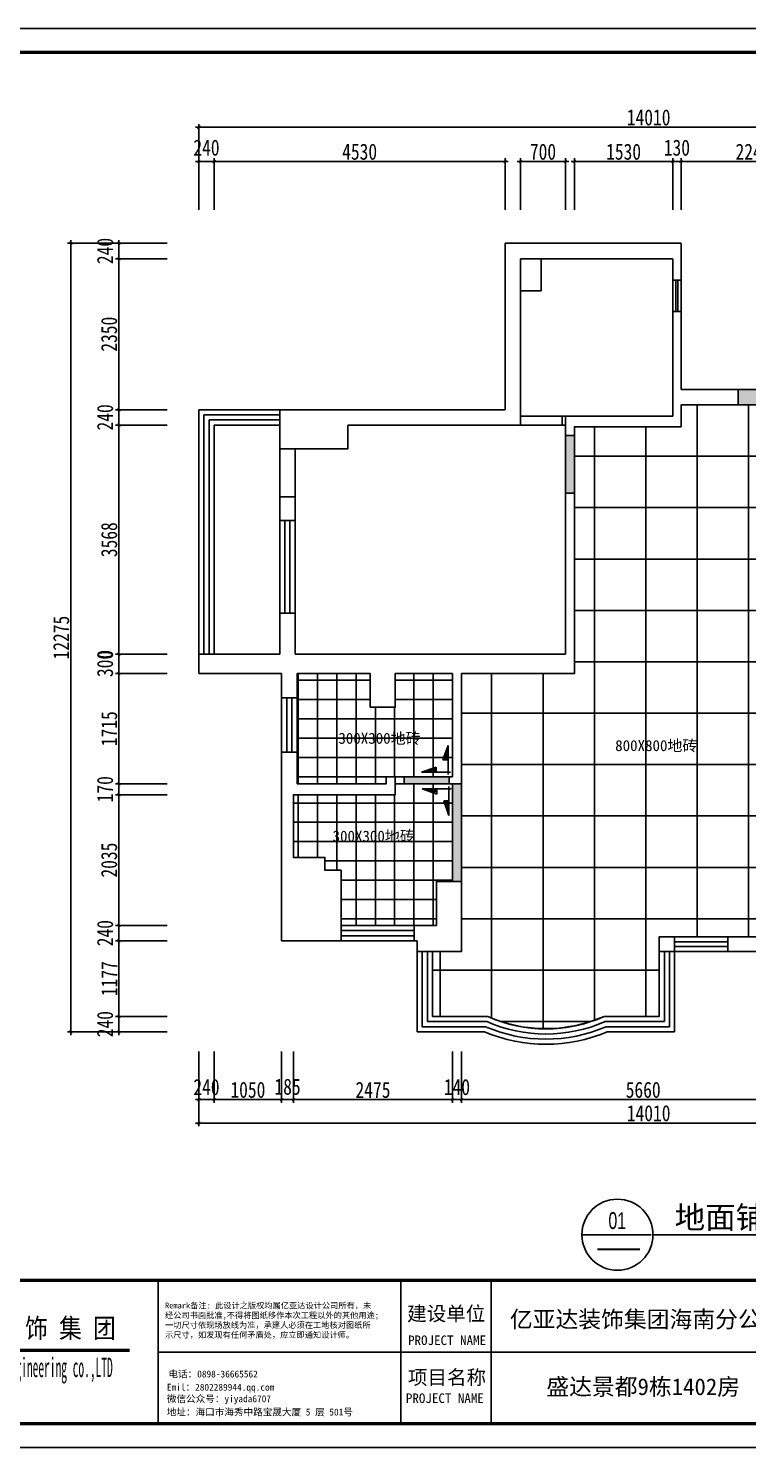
# Model space of a CAD drawing. Header units: millimetres. Extents: x 195858 to 476087, y -765534 to -702383.
# Drawn here: x 319018 to 330217, y -724474 to -702383 of the extents above; entities that cross this region are included whole.
import ezdxf
from ezdxf.enums import TextEntityAlignment as Align

# ---------------------------------------------------------------- set-up
doc = ezdxf.new("R2010")
doc.units = ezdxf.units.MM
doc.header["$PDMODE"] = 3
for name, color, linetype in [('0-01图框模板说明', 2, 'Continuous'), ('0-02图框细线', 136, 'Continuous'), ('250', 250, 'Continuous'), ('TK', 7, 'Continuous'), ('家具1', 2, 'Continuous')]:
    doc.layers.add(name, color=color, linetype=linetype)
doc.styles.add('ar', font='arial.ttf')
doc.styles.add('DIM', font='simhei.ttf', dxfattribs={"width": 0.8})
doc.styles.add('H1', font='')
doc.styles.add('HT', font='simhei.ttf')
doc.styles.get("Standard").update_dxf_attribs({"font": 'simhei.ttf'})
doc.styles.add('黑体', font='simhei.ttf')
doc.styles.get('H1').set_extended_font_data('SimSun')
doc.dimstyles.new('1-50', dxfattribs={"dimscale": 50, "dimtxt": 5, "dimasz": 1, "dimexe": 1, "dimexo": 0.1, "dimgap": 0.5, "dimtad": 1, "dimdec": 0, "dimdsep": 46, "dimtxsty": 'DIM', "dimblk": 'ARCHTICK', "dimcen": 4, "dimdle": 1, "dimclrd": 3, "dimclre": 3, "dimclrt": 7, "dimadec": 0, "dimazin": 0, "dimtfac": 1, "dimtdec": 0, "dimtmove": 2, "dimatfit": 3, "dimldrblk": 'DOT', "dimfxl": 15, "dimfxlon": 1, "dimarcsym": 0})

# ---------------------------------------------------------------- blocks, each defined once
blk = doc.blocks.new('_ArchTick')
at = {"color": 0, "linetype": 'ByBlock', "const_width": 0.15}
blk.add_lwpolyline([(-0.5, -0.5), (0.5, 0.5)], dxfattribs=at)
blk = doc.blocks.new('*D236')
at = {"layer": '250', "color": 3, "lineweight": -2}
for p, q in [((321621, -704455), (321961, -704455)), ((321671, -705205), (321671, -704405)), ((321911, -705205), (321911, -704405))]:
    blk.add_line(p, q, dxfattribs=at)
at = {"layer": 'Defpoints', "color": 0}
for p in [(321911, -704455), (321671, -708715), (321911, -708955)]:
    blk.add_point(p, dxfattribs=at)
at = {"layer": '250', "color": 3, "lineweight": -2, "xscale": 50, "yscale": 50, "zscale": 50, "rotation": 180}
blk.add_blockref('_ArchTick', (321671, -704455), dxfattribs=at)
at = {"layer": '250', "color": 3, "lineweight": -2, "xscale": 50, "yscale": 50, "zscale": 50}
blk.add_blockref('_ArchTick', (321911, -704455), dxfattribs=at)
at = {"layer": '250', "color": 7, "insert": (321791, -704241), "char_height": 250, "attachment_point": 5, "style": 'DIM'}
blk.add_mtext('240', dxfattribs=at)
blk = doc.blocks.new('_Dot')
at = {"color": 0, "linetype": 'ByBlock', "lineweight": -2}
blk.add_line((-0.5, 0), (-1, 0), dxfattribs=at)
at = {"color": 0, "linetype": 'ByBlock', "const_width": 0.5}
blk.add_lwpolyline([(-0.25, 0, 1), (0.25, 0, 1)], format="xyb", close=True, dxfattribs=at)
blk = doc.blocks.new('*D237')
at = {"layer": '250', "color": 3, "lineweight": -2}
for p, q in [((321861, -704455), (326491, -704455)), ((321911, -705205), (321911, -704405)), ((326441, -705205), (326441, -704405))]:
    blk.add_line(p, q, dxfattribs=at)
at = {"layer": 'Defpoints', "color": 0}
for p in [(326441, -704455), (326441, -706125), (321911, -708955)]:
    blk.add_point(p, dxfattribs=at)
at = {"layer": '250', "color": 3, "lineweight": -2, "xscale": 50, "yscale": 50, "zscale": 50, "rotation": 180}
blk.add_blockref('_ArchTick', (321911, -704455), dxfattribs=at)
at = {"layer": '250', "color": 3, "lineweight": -2, "xscale": 50, "yscale": 50, "zscale": 50}
blk.add_blockref('_ArchTick', (326441, -704455), dxfattribs=at)
at = {"layer": '250', "color": 7, "insert": (324176, -704304), "char_height": 250, "attachment_point": 5, "style": 'DIM'}
blk.add_mtext('4530', dxfattribs=at)
blk = doc.blocks.new('*D238')
at = {"layer": '250', "color": 3, "lineweight": -2}
for p, q in [((326631, -704455), (327431, -704455)), ((326681, -705205), (326681, -704405)), ((327381, -705205), (327381, -704405))]:
    blk.add_line(p, q, dxfattribs=at)
at = {"layer": 'Defpoints', "color": 0}
for p in [(327381, -704455), (326681, -706365), (327381, -709993)]:
    blk.add_point(p, dxfattribs=at)
at = {"layer": '250', "color": 3, "lineweight": -2, "xscale": 50, "yscale": 50, "zscale": 50, "rotation": 180}
blk.add_blockref('_ArchTick', (326681, -704455), dxfattribs=at)
at = {"layer": '250', "color": 3, "lineweight": -2, "xscale": 50, "yscale": 50, "zscale": 50}
blk.add_blockref('_ArchTick', (327381, -704455), dxfattribs=at)
at = {"layer": '250', "color": 7, "insert": (327031, -704304), "char_height": 250, "attachment_point": 5, "style": 'DIM'}
blk.add_mtext('700', dxfattribs=at)
blk = doc.blocks.new('*D239')
at = {"layer": '250', "color": 3, "lineweight": -2}
for p, q in [((327471, -704455), (329101, -704455)), ((327521, -705205), (327521, -704405)), ((329051, -705205), (329051, -704405))]:
    blk.add_line(p, q, dxfattribs=at)
at = {"layer": 'Defpoints', "color": 0}
for p in [(329051, -704455), (329051, -707278), (327521, -709993)]:
    blk.add_point(p, dxfattribs=at)
at = {"layer": '250', "color": 3, "lineweight": -2, "xscale": 50, "yscale": 50, "zscale": 50, "rotation": 180}
blk.add_blockref('_ArchTick', (327521, -704455), dxfattribs=at)
at = {"layer": '250', "color": 3, "lineweight": -2, "xscale": 50, "yscale": 50, "zscale": 50}
blk.add_blockref('_ArchTick', (329051, -704455), dxfattribs=at)
at = {"layer": '250', "color": 7, "insert": (328286, -704304), "char_height": 250, "attachment_point": 5, "style": 'DIM'}
blk.add_mtext('1530', dxfattribs=at)
blk = doc.blocks.new('*D240')
at = {"layer": '250', "color": 3, "lineweight": -2}
for p, q in [((329001, -704455), (329231, -704455)), ((329051, -705205), (329051, -704405)), ((329181, -705205), (329181, -704405))]:
    blk.add_line(p, q, dxfattribs=at)
at = {"layer": 'Defpoints', "color": 0}
for p in [(329181, -704455), (329051, -707278), (329181, -707278)]:
    blk.add_point(p, dxfattribs=at)
at = {"layer": '250', "color": 3, "lineweight": -2, "xscale": 50, "yscale": 50, "zscale": 50, "rotation": 180}
blk.add_blockref('_ArchTick', (329051, -704455), dxfattribs=at)
at = {"layer": '250', "color": 3, "lineweight": -2, "xscale": 50, "yscale": 50, "zscale": 50}
blk.add_blockref('_ArchTick', (329181, -704455), dxfattribs=at)
at = {"layer": '250', "color": 7, "insert": (329116, -704241), "char_height": 250, "attachment_point": 5, "style": 'DIM'}
blk.add_mtext('130', dxfattribs=at)
blk = doc.blocks.new('*D241')
at = {"layer": '250', "color": 3, "lineweight": -2}
for p, q in [((329131, -704455), (331471, -704455)), ((329181, -705205), (329181, -704405)), ((331421, -705205), (331421, -704405))]:
    blk.add_line(p, q, dxfattribs=at)
at = {"layer": 'Defpoints', "color": 0}
for p in [(331421, -704455), (329181, -707278), (331421, -710580)]:
    blk.add_point(p, dxfattribs=at)
at = {"layer": '250', "color": 3, "lineweight": -2, "xscale": 50, "yscale": 50, "zscale": 50, "rotation": 180}
blk.add_blockref('_ArchTick', (329181, -704455), dxfattribs=at)
at = {"layer": '250', "color": 3, "lineweight": -2, "xscale": 50, "yscale": 50, "zscale": 50}
blk.add_blockref('_ArchTick', (331421, -704455), dxfattribs=at)
at = {"layer": '250', "color": 7, "insert": (330301, -704304), "char_height": 250, "attachment_point": 5, "style": 'DIM'}
blk.add_mtext('2240', dxfattribs=at)
blk = doc.blocks.new('*D245')
at = {"layer": '250', "color": 3, "lineweight": -2}
for p, q in [((321621, -703922), (335731, -703922)), ((321671, -704672), (321671, -703872)), ((335681, -704672), (335681, -703872))]:
    blk.add_line(p, q, dxfattribs=at)
at = {"layer": 'Defpoints', "color": 0}
for p in [(335681, -703922), (321671, -705205), (335681, -705205)]:
    blk.add_point(p, dxfattribs=at)
at = {"layer": '250', "color": 3, "lineweight": -2, "xscale": 50, "yscale": 50, "zscale": 50, "rotation": 180}
blk.add_blockref('_ArchTick', (321671, -703922), dxfattribs=at)
at = {"layer": '250', "color": 3, "lineweight": -2, "xscale": 50, "yscale": 50, "zscale": 50}
blk.add_blockref('_ArchTick', (335681, -703922), dxfattribs=at)
at = {"layer": '250', "color": 7, "insert": (328676, -703770), "char_height": 250, "attachment_point": 5, "style": 'DIM'}
blk.add_mtext('14010', dxfattribs=at)
blk = doc.blocks.new('*D253')
at = {"layer": '250', "color": 3, "lineweight": -2}
for p, q in [((336862, -705937), (337662, -705937)), ((337612, -708022), (337612, -705887)), ((336862, -707972), (337662, -707972))]:
    blk.add_line(p, q, dxfattribs=at)
at = {"layer": 'Defpoints', "color": 0}
for p in [(326413, -705937), (337612, -705937), (335413, -707972)]:
    blk.add_point(p, dxfattribs=at)
at = {"layer": '250', "color": 3, "lineweight": -2, "xscale": 50, "yscale": 50, "zscale": 50}
for p, rotation in [((337612, -705937), 90), ((337612, -707972), 270)]:
    blk.add_blockref('_ArchTick', p, dxfattribs=dict(at, rotation=rotation))
at = {"layer": '250', "color": 7, "insert": (337461, -706955), "char_height": 250, "attachment_point": 5, "rotation": 90, "style": 'DIM'}
blk.add_mtext('2035', dxfattribs=at)
blk = doc.blocks.new('*D254')
at = {"layer": '250', "color": 3, "lineweight": -2}
for p, q in [((336862, -705697), (337662, -705697)), ((337612, -705987), (337612, -705647)), ((336862, -705937), (337662, -705937))]:
    blk.add_line(p, q, dxfattribs=at)
at = {"layer": 'Defpoints', "color": 0}
for p in [(326173, -705697), (337612, -705697), (328783, -705937)]:
    blk.add_point(p, dxfattribs=at)
at = {"layer": '250', "color": 3, "lineweight": -2, "xscale": 50, "yscale": 50, "zscale": 50}
for p, rotation in [((337612, -705697), 90), ((337612, -705937), 270)]:
    blk.add_blockref('_ArchTick', p, dxfattribs=dict(at, rotation=rotation))
at = {"layer": '250', "color": 7, "insert": (337465, -705817), "char_height": 250, "attachment_point": 5, "rotation": 90, "style": 'DIM'}
blk.add_mtext('240', dxfattribs=at)
blk = doc.blocks.new('*D256')
at = {"layer": '250', "color": 3, "lineweight": -2}
for p, q in [((321671, -718307), (321671, -719107)), ((321911, -718307), (321911, -719107)), ((321621, -719057), (321961, -719057))]:
    blk.add_line(p, q, dxfattribs=at)
at = {"layer": 'Defpoints', "color": 0}
for p in [(321911, -711409), (321671, -711709), (321911, -719057)]:
    blk.add_point(p, dxfattribs=at)
at = {"layer": '250', "color": 3, "lineweight": -2, "xscale": 50, "yscale": 50, "zscale": 50, "rotation": 180}
blk.add_blockref('_ArchTick', (321671, -719057), dxfattribs=at)
at = {"layer": '250', "color": 3, "lineweight": -2, "xscale": 50, "yscale": 50, "zscale": 50}
blk.add_blockref('_ArchTick', (321911, -719057), dxfattribs=at)
at = {"layer": '250', "color": 7, "insert": (321791, -718863), "char_height": 250, "attachment_point": 5, "style": 'DIM'}
blk.add_mtext('240', dxfattribs=at)
blk = doc.blocks.new('*D257')
at = {"layer": '250', "color": 3, "lineweight": -2}
for p, q in [((321911, -718307), (321911, -719107)), ((322961, -718307), (322961, -719107)), ((321861, -719057), (323011, -719057))]:
    blk.add_line(p, q, dxfattribs=at)
at = {"layer": 'Defpoints', "color": 0}
for p in [(321911, -711409), (322961, -715869), (322961, -719057)]:
    blk.add_point(p, dxfattribs=at)
at = {"layer": '250', "color": 3, "lineweight": -2, "xscale": 50, "yscale": 50, "zscale": 50, "rotation": 180}
blk.add_blockref('_ArchTick', (321911, -719057), dxfattribs=at)
at = {"layer": '250', "color": 3, "lineweight": -2, "xscale": 50, "yscale": 50, "zscale": 50}
blk.add_blockref('_ArchTick', (322961, -719057), dxfattribs=at)
at = {"layer": '250', "color": 7, "insert": (322436, -718906), "char_height": 250, "attachment_point": 5, "style": 'DIM'}
blk.add_mtext('1050', dxfattribs=at)
blk = doc.blocks.new('*D258')
at = {"layer": '250', "color": 3, "lineweight": -2}
for p, q in [((322961, -718307), (322961, -719107)), ((323146, -718307), (323146, -719107)), ((322911, -719057), (323196, -719057))]:
    blk.add_line(p, q, dxfattribs=at)
at = {"layer": 'Defpoints', "color": 0}
for p in [(323146, -714569), (322961, -715869), (323146, -719057)]:
    blk.add_point(p, dxfattribs=at)
at = {"layer": '250', "color": 3, "lineweight": -2, "xscale": 50, "yscale": 50, "zscale": 50, "rotation": 180}
blk.add_blockref('_ArchTick', (322961, -719057), dxfattribs=at)
at = {"layer": '250', "color": 3, "lineweight": -2, "xscale": 50, "yscale": 50, "zscale": 50}
blk.add_blockref('_ArchTick', (323146, -719057), dxfattribs=at)
at = {"layer": '250', "color": 7, "insert": (323054, -718858), "char_height": 250, "attachment_point": 5, "style": 'DIM'}
blk.add_mtext('185', dxfattribs=at)
blk = doc.blocks.new('*D259')
at = {"layer": '250', "color": 3, "lineweight": -2}
for p, q in [((323146, -718307), (323146, -719107)), ((325621, -718307), (325621, -719107)), ((323096, -719057), (325671, -719057))]:
    blk.add_line(p, q, dxfattribs=at)
at = {"layer": 'Defpoints', "color": 0}
for p in [(323146, -714569), (325621, -714944), (325621, -719057)]:
    blk.add_point(p, dxfattribs=at)
at = {"layer": '250', "color": 3, "lineweight": -2, "xscale": 50, "yscale": 50, "zscale": 50, "rotation": 180}
blk.add_blockref('_ArchTick', (323146, -719057), dxfattribs=at)
at = {"layer": '250', "color": 3, "lineweight": -2, "xscale": 50, "yscale": 50, "zscale": 50}
blk.add_blockref('_ArchTick', (325621, -719057), dxfattribs=at)
at = {"layer": '250', "color": 7, "insert": (324384, -718907), "char_height": 250, "attachment_point": 5, "style": 'DIM'}
blk.add_mtext('2475', dxfattribs=at)
blk = doc.blocks.new('*D260')
at = {"layer": '250', "color": 3, "lineweight": -2}
for p, q in [((325621, -718307), (325621, -719107)), ((325761, -718307), (325761, -719107)), ((325571, -719057), (325811, -719057))]:
    blk.add_line(p, q, dxfattribs=at)
at = {"layer": 'Defpoints', "color": 0}
for p in [(325621, -714944), (325761, -715806), (325761, -719057)]:
    blk.add_point(p, dxfattribs=at)
at = {"layer": '250', "color": 3, "lineweight": -2, "xscale": 50, "yscale": 50, "zscale": 50, "rotation": 180}
blk.add_blockref('_ArchTick', (325621, -719057), dxfattribs=at)
at = {"layer": '250', "color": 3, "lineweight": -2, "xscale": 50, "yscale": 50, "zscale": 50}
blk.add_blockref('_ArchTick', (325761, -719057), dxfattribs=at)
at = {"layer": '250', "color": 7, "insert": (325691, -718863), "char_height": 250, "attachment_point": 5, "style": 'DIM'}
blk.add_mtext('140', dxfattribs=at)
blk = doc.blocks.new('*D261')
at = {"layer": '250', "color": 3, "lineweight": -2}
for p, q in [((325761, -718307), (325761, -719107)), ((331421, -718307), (331421, -719107)), ((325711, -719057), (331471, -719057))]:
    blk.add_line(p, q, dxfattribs=at)
at = {"layer": 'Defpoints', "color": 0}
for p in [(331421, -714876), (325761, -715806), (331421, -719057)]:
    blk.add_point(p, dxfattribs=at)
at = {"layer": '250', "color": 3, "lineweight": -2, "xscale": 50, "yscale": 50, "zscale": 50, "rotation": 180}
blk.add_blockref('_ArchTick', (325761, -719057), dxfattribs=at)
at = {"layer": '250', "color": 3, "lineweight": -2, "xscale": 50, "yscale": 50, "zscale": 50}
blk.add_blockref('_ArchTick', (331421, -719057), dxfattribs=at)
at = {"layer": '250', "color": 7, "insert": (328591, -718906), "char_height": 250, "attachment_point": 5, "style": 'DIM'}
blk.add_mtext('5660', dxfattribs=at)
blk = doc.blocks.new('*D265')
at = {"layer": '250', "color": 3, "lineweight": -2}
for p, q in [((321671, -718672), (321671, -719472)), ((335681, -718672), (335681, -719472)), ((321621, -719422), (335731, -719422))]:
    blk.add_line(p, q, dxfattribs=at)
at = {"layer": 'Defpoints', "color": 0}
for p in [(321671, -718307), (335681, -718307), (335681, -719422)]:
    blk.add_point(p, dxfattribs=at)
at = {"layer": '250', "color": 3, "lineweight": -2, "xscale": 50, "yscale": 50, "zscale": 50, "rotation": 180}
blk.add_blockref('_ArchTick', (321671, -719422), dxfattribs=at)
at = {"layer": '250', "color": 3, "lineweight": -2, "xscale": 50, "yscale": 50, "zscale": 50}
blk.add_blockref('_ArchTick', (335681, -719422), dxfattribs=at)
at = {"layer": '250', "color": 7, "insert": (328676, -719270), "char_height": 250, "attachment_point": 5, "style": 'DIM'}
blk.add_mtext('14010', dxfattribs=at)
blk = doc.blocks.new('*D266')
at = {"layer": '250', "color": 3, "lineweight": -2}
for p, q in [((320427, -718053), (320427, -717713)), ((321177, -717763), (320377, -717763)), ((321177, -718003), (320377, -718003))]:
    blk.add_line(p, q, dxfattribs=at)
at = {"layer": 'Defpoints', "color": 0}
for p in [(320427, -717763), (326719, -717763), (327528, -718003)]:
    blk.add_point(p, dxfattribs=at)
at = {"layer": '250', "color": 3, "lineweight": -2, "xscale": 50, "yscale": 50, "zscale": 50}
for p, rotation in [((320427, -717763), 90), ((320427, -718003), 270)]:
    blk.add_blockref('_ArchTick', p, dxfattribs=dict(at, rotation=rotation))
at = {"layer": '250', "color": 7, "insert": (320213, -717883), "char_height": 250, "attachment_point": 5, "rotation": 90, "style": 'DIM'}
blk.add_mtext('240', dxfattribs=at)
blk = doc.blocks.new('*D267')
at = {"layer": '250', "color": 3, "lineweight": -2}
for p, q in [((321177, -716586), (320377, -716586)), ((320427, -717813), (320427, -716536)), ((321177, -717763), (320377, -717763))]:
    blk.add_line(p, q, dxfattribs=at)
at = {"layer": 'Defpoints', "color": 0}
for p in [(320427, -716586), (325294, -716586), (326719, -717763)]:
    blk.add_point(p, dxfattribs=at)
at = {"layer": '250', "color": 3, "lineweight": -2, "xscale": 50, "yscale": 50, "zscale": 50}
for p, rotation in [((320427, -716586), 90), ((320427, -717763), 270)]:
    blk.add_blockref('_ArchTick', p, dxfattribs=dict(at, rotation=rotation))
at = {"layer": '250', "color": 7, "insert": (320277, -717175), "char_height": 250, "attachment_point": 5, "rotation": 90, "style": 'DIM'}
blk.add_mtext('1177', dxfattribs=at)
blk = doc.blocks.new('*D268')
at = {"layer": '250', "color": 3, "lineweight": -2}
for p, q in [((321177, -716346), (320377, -716346)), ((320427, -716636), (320427, -716296)), ((321177, -716586), (320377, -716586))]:
    blk.add_line(p, q, dxfattribs=at)
at = {"layer": 'Defpoints', "color": 0}
for p in [(320427, -716346), (325294, -716346), (325294, -716586)]:
    blk.add_point(p, dxfattribs=at)
at = {"layer": '250', "color": 3, "lineweight": -2, "xscale": 50, "yscale": 50, "zscale": 50}
for p, rotation in [((320427, -716346), 90), ((320427, -716586), 270)]:
    blk.add_blockref('_ArchTick', p, dxfattribs=dict(at, rotation=rotation))
at = {"layer": '250', "color": 7, "insert": (320213, -716466), "char_height": 250, "attachment_point": 5, "rotation": 90, "style": 'DIM'}
blk.add_mtext('240', dxfattribs=at)
blk = doc.blocks.new('*D269')
at = {"layer": '250', "color": 3, "lineweight": -2}
for p, q in [((321177, -714311), (320377, -714311)), ((320427, -716396), (320427, -714261)), ((321177, -716346), (320377, -716346))]:
    blk.add_line(p, q, dxfattribs=at)
at = {"layer": 'Defpoints', "color": 0}
for p in [(320427, -714311), (324554, -714311), (325294, -716346)]:
    blk.add_point(p, dxfattribs=at)
at = {"layer": '250', "color": 3, "lineweight": -2, "xscale": 50, "yscale": 50, "zscale": 50}
for p, rotation in [((320427, -714311), 90), ((320427, -716346), 270)]:
    blk.add_blockref('_ArchTick', p, dxfattribs=dict(at, rotation=rotation))
at = {"layer": '250', "color": 7, "insert": (320276, -715329), "char_height": 250, "attachment_point": 5, "rotation": 90, "style": 'DIM'}
blk.add_mtext('2035', dxfattribs=at)
blk = doc.blocks.new('*D270')
at = {"layer": '250', "color": 3, "lineweight": -2}
for p, q in [((321177, -714141), (320377, -714141)), ((320427, -714361), (320427, -714091)), ((321177, -714311), (320377, -714311))]:
    blk.add_line(p, q, dxfattribs=at)
at = {"layer": 'Defpoints', "color": 0}
for p in [(320427, -714141), (324609, -714141), (324554, -714311)]:
    blk.add_point(p, dxfattribs=at)
at = {"layer": '250', "color": 3, "lineweight": -2, "xscale": 50, "yscale": 50, "zscale": 50}
for p, rotation in [((320427, -714141), 90), ((320427, -714311), 270)]:
    blk.add_blockref('_ArchTick', p, dxfattribs=dict(at, rotation=rotation))
at = {"layer": '250', "color": 7, "insert": (320213, -714226), "char_height": 250, "attachment_point": 5, "rotation": 90, "style": 'DIM'}
blk.add_mtext('170', dxfattribs=at)
blk = doc.blocks.new('*D271')
at = {"layer": '250', "color": 3, "lineweight": -2}
for p, q in [((321177, -712426), (320377, -712426)), ((320427, -714191), (320427, -712376)), ((321177, -714141), (320377, -714141))]:
    blk.add_line(p, q, dxfattribs=at)
at = {"layer": 'Defpoints', "color": 0}
for p in [(320427, -712426), (324609, -712426), (324609, -714141)]:
    blk.add_point(p, dxfattribs=at)
at = {"layer": '250', "color": 3, "lineweight": -2, "xscale": 50, "yscale": 50, "zscale": 50}
for p, rotation in [((320427, -712426), 90), ((320427, -714141), 270)]:
    blk.add_blockref('_ArchTick', p, dxfattribs=dict(at, rotation=rotation))
at = {"layer": '250', "color": 7, "insert": (320277, -713284), "char_height": 250, "attachment_point": 5, "rotation": 90, "style": 'DIM'}
blk.add_mtext('1715', dxfattribs=at)
blk = doc.blocks.new('*D272')
at = {"layer": '250', "color": 3, "lineweight": -2}
for p, q in [((321177, -712126), (320377, -712126)), ((320427, -712476), (320427, -712076)), ((321177, -712426), (320377, -712426))]:
    blk.add_line(p, q, dxfattribs=at)
at = {"layer": 'Defpoints', "color": 0}
for p in [(320427, -712126), (324579, -712126), (324609, -712426)]:
    blk.add_point(p, dxfattribs=at)
at = {"layer": '250', "color": 3, "lineweight": -2, "xscale": 50, "yscale": 50, "zscale": 50}
for p, rotation in [((320427, -712126), 90), ((320427, -712426), 270)]:
    blk.add_blockref('_ArchTick', p, dxfattribs=dict(at, rotation=rotation))
at = {"layer": '250', "color": 7, "insert": (320213, -712276), "char_height": 250, "attachment_point": 5, "rotation": 90, "style": 'DIM'}
blk.add_mtext('300', dxfattribs=at)
blk = doc.blocks.new('*D273')
at = {"layer": '250', "color": 3, "lineweight": -2}
blk.add_line((321177, -712126), (320377, -712126), dxfattribs=at)
blk.add_line((321177, -712126), (320377, -712126), dxfattribs=at)
at = {"layer": 'Defpoints', "color": 0}
for p in [(320427, -712126), (324579, -712126), (324579, -712126)]:
    blk.add_point(p, dxfattribs=at)
at = {"layer": '250', "color": 7, "insert": (320213, -712126), "char_height": 250, "attachment_point": 5, "rotation": 90, "style": 'DIM'}
blk.add_mtext('0', dxfattribs=at)
blk = doc.blocks.new('*D274')
at = {"layer": '250', "color": 3, "lineweight": -2}
for p, q in [((321177, -708558), (320377, -708558)), ((320427, -712176), (320427, -708508)), ((321177, -712126), (320377, -712126))]:
    blk.add_line(p, q, dxfattribs=at)
at = {"layer": 'Defpoints', "color": 0}
for p in [(320427, -708558), (325399, -708558), (324579, -712126)]:
    blk.add_point(p, dxfattribs=at)
at = {"layer": '250', "color": 3, "lineweight": -2, "xscale": 50, "yscale": 50, "zscale": 50}
for p, rotation in [((320427, -708558), 90), ((320427, -712126), 270)]:
    blk.add_blockref('_ArchTick', p, dxfattribs=dict(at, rotation=rotation))
at = {"layer": '250', "color": 7, "insert": (320277, -710342), "char_height": 250, "attachment_point": 5, "rotation": 90, "style": 'DIM'}
blk.add_mtext('3568', dxfattribs=at)
blk = doc.blocks.new('*D275')
at = {"layer": '250', "color": 3, "lineweight": -2}
for p, q in [((321177, -708318), (320377, -708318)), ((320427, -708608), (320427, -708268)), ((321177, -708558), (320377, -708558))]:
    blk.add_line(p, q, dxfattribs=at)
at = {"layer": 'Defpoints', "color": 0}
for p in [(320427, -708318), (324339, -708318), (325399, -708558)]:
    blk.add_point(p, dxfattribs=at)
at = {"layer": '250', "color": 3, "lineweight": -2, "xscale": 50, "yscale": 50, "zscale": 50}
for p, rotation in [((320427, -708318), 90), ((320427, -708558), 270)]:
    blk.add_blockref('_ArchTick', p, dxfattribs=dict(at, rotation=rotation))
at = {"layer": '250', "color": 7, "insert": (320213, -708438), "char_height": 250, "attachment_point": 5, "rotation": 90, "style": 'DIM'}
blk.add_mtext('240', dxfattribs=at)
blk = doc.blocks.new('*D276')
at = {"layer": '250', "color": 3, "lineweight": -2}
for p, q in [((321177, -705968), (320377, -705968)), ((320427, -708368), (320427, -705918)), ((321177, -708318), (320377, -708318))]:
    blk.add_line(p, q, dxfattribs=at)
at = {"layer": 'Defpoints', "color": 0}
for p in [(320427, -705968), (328089, -705968), (324339, -708318)]:
    blk.add_point(p, dxfattribs=at)
at = {"layer": '250', "color": 3, "lineweight": -2, "xscale": 50, "yscale": 50, "zscale": 50}
for p, rotation in [((320427, -705968), 90), ((320427, -708318), 270)]:
    blk.add_blockref('_ArchTick', p, dxfattribs=dict(at, rotation=rotation))
at = {"layer": '250', "color": 7, "insert": (320276, -707143), "char_height": 250, "attachment_point": 5, "rotation": 90, "style": 'DIM'}
blk.add_mtext('2350', dxfattribs=at)
blk = doc.blocks.new('*D277')
at = {"layer": '250', "color": 3, "lineweight": -2}
for p, q in [((321177, -705728), (320377, -705728)), ((320427, -706018), (320427, -705678)), ((321177, -705968), (320377, -705968))]:
    blk.add_line(p, q, dxfattribs=at)
at = {"layer": 'Defpoints', "color": 0}
for p in [(320427, -705728), (327849, -705728), (330459, -705968)]:
    blk.add_point(p, dxfattribs=at)
at = {"layer": '250', "color": 3, "lineweight": -2, "xscale": 50, "yscale": 50, "zscale": 50}
for p, rotation in [((320427, -705728), 90), ((320427, -705968), 270)]:
    blk.add_blockref('_ArchTick', p, dxfattribs=dict(at, rotation=rotation))
at = {"layer": '250', "color": 7, "insert": (320213, -705848), "char_height": 250, "attachment_point": 5, "rotation": 90, "style": 'DIM'}
blk.add_mtext('240', dxfattribs=at)
blk = doc.blocks.new('*D278')
at = {"layer": '250', "color": 3, "lineweight": -2}
for p, q in [((320430, -705728), (319630, -705728)), ((319680, -705678), (319680, -718053)), ((320430, -718003), (319630, -718003))]:
    blk.add_line(p, q, dxfattribs=at)
at = {"layer": 'Defpoints', "color": 0}
for p in [(321220, -705728), (319680, -718003), (320820, -718003)]:
    blk.add_point(p, dxfattribs=at)
at = {"layer": '250', "color": 3, "lineweight": -2, "xscale": 50, "yscale": 50, "zscale": 50}
for p, rotation in [((319680, -705728), 90), ((319680, -718003), 270)]:
    blk.add_blockref('_ArchTick', p, dxfattribs=dict(at, rotation=rotation))
at = {"layer": '250', "color": 7, "insert": (319530, -711866), "char_height": 250, "attachment_point": 5, "rotation": 90, "style": 'DIM'}
blk.add_mtext('12275', dxfattribs=at)
blk = doc.blocks.new('A$C277C16EF')
at = {"layer": '0-01图框模板说明', "color": 2, "const_width": 49}
blk.add_lwpolyline([(-338, 19745), (-338, 338), (-28062, 338), (-28062, 19745)], close=True, dxfattribs=at)
blk.add_lwpolyline([(-338, 2367), (-28066, 2367)], dxfattribs=at)
at = {"layer": '0-02图框细线'}
for p, q in [((-21553, 338), (-21553, 2367)), ((-18119, 327), (-18119, 2367)), ((-16842, 327), (-16842, 2367)), ((-21553, 1352), (-338, 1352))]:
    blk.add_line(p, q, dxfattribs=at)
blk.add_lwpolyline([(0, 20083), (0, 0), (-28400, 0), (-28400, 20083)], close=True, dxfattribs=at)
at = {"layer": '0-02图框细线', "ltscale": 0.2, "const_width": 45}
blk.add_lwpolyline([(-26342, 1377), (-21957, 1377)], dxfattribs=at)
at = {"layer": '0-02图框细线'}
for s, insert, char_height, attachment_point in [('{\\fSimHei|b0|i0|c134|p2;Remark备注: 此设计之版权均属亿亚达设计公司所有，未\\P经公司书面批准,不得将图纸移作本次工程以外的其他用途;\\P一切尺寸依现场放线为准，承建人必须在工地核对图纸所\\P示尺寸，如发现有任何矛盾处，应立即通知设计师。}', (-21458, 1541), 83.12, 7), ('{\\fSimSun|b0|i0|c134|p2;建设单位}', (-18031, 1885), 202.86, 4), ('{\\fSimSun|b0|i0|c134|p2;PROJECT NAME}', (-18018, 1518), 135.24, 4), ('{\\fSimSun|b0|i0|c134|p2;电话：0898-36665562  }', (-21410, 1036), 96.98, 4), ('{\\fSimSun|b0|i0|c134|p2;项目名称}', (-18020, 983), 202.86, 4), ('{\\fSimSun|b0|i0|c134|p2;Emil：2802289944.qq.com}', (-21432, 841), 96.98, 4), ('{\\fSimSun|b0|i0|c134|p2;微信公众号：yiyada6707}', (-21432, 677), 96.98, 4), ('{\\fSimSun|b0|i0|c134|p2;PROJECT NAME}', (-18049, 698), 135.24, 4), ('{\\fSimSun|b0|i0|c134|p2;地址：海口市海秀中路宝晟大厦 5 层 501号}', (-21433, 497), 96.98, 4)]:
    blk.add_mtext(s, dxfattribs=dict(at, insert=insert, char_height=char_height, attachment_point=attachment_point))
at = {"layer": '0-02图框细线', "char_height": 236.67, "attachment_point": 5, "style": '黑体'}
for s, insert in [('亿亚达装饰集团海南分公司', (-14640, 1802)), ('{\\fSimSun|b0|i0|c134|p2;盛达景都9栋1402房}', (-14690, 849))]:
    blk.add_mtext(s, dxfattribs=dict(at, insert=insert))
at = {"layer": 'TK', "color": 150, "style": 'H1'}
for s, width, p in [('江 苏 億 亞 逹 装 饰 集 团', 0.85, (-26327, 1551)), ('jiangsu  Yiyada Interior design Engineering co.,LTD', 0.43, (-26331, 997))]:
    blk.add_text(s, height=277.07, dxfattribs=dict(at, width=width)).set_placement(p)
blk = doc.blocks.new('DETRFDS')
blk.add_hatch(color=1).paths.add_polyline_path([(440892, -361971), (440892, -361921), (440683, -361971)])
at = {"color": 1}
for p, q in [((440683, -361971), (440892, -361921)), ((440683, -361971), (441101, -361971)), ((440892, -361921), (440892, -361971))]:
    blk.add_line(p, q, dxfattribs=at)
blk = doc.blocks.new('OIUYRW')
at = {"xscale": -1, "rotation": 90}
blk.add_blockref('DETRFDS', (79096, 79096), dxfattribs=at)
blk.add_blockref('DETRFDS', (0, 0))
blk = doc.blocks.new('rf')
at = {"layer": '250', "color": 1}
for p, q in [((-64294, -717022), (-64294, -717100)), ((-64294, -717100), (-64067, -717022)), ((-64483, -717211), (-64400, -717211)), ((-64400, -717211), (-64483, -717438))]:
    blk.add_line(p, q, dxfattribs=at)
at = {"xscale": -1.083456000036676, "yscale": 1.083456000036676, "zscale": 1.083456, "rotation": 270}
blk.add_blockref('OIUYRW', (327697, -1194899), dxfattribs=at)

msp = doc.modelspace()

# ---------------------------------------------------------------- hatches: boundary and pattern name
at = {"layer": '250'}
h = msp.add_hatch(dxfattribs=at)
h.set_pattern_fill('AR-SAND', color=251, scale=2, style=0, double=1)
h.set_pattern_definition([(37.5, (324871.076, -715661.016), (-3.20006, 97.88265), [0, -77.216, 0, -86.36, 0, -82.55]), (7.5, (324871.08, -715661.02), (89.9047, 143.365), [0, -41.656, 0, -69.596, 0, -26.67]), (327.5, (324808.59, -715661.016), (158.1985, 0.28744), [0, -25.4, 0, -91.44, 0, -119.38]), (317.5, (324808.59, -715661.02), (152.7113, 44.5859), [0, -12.7, 0, -59.944, 0, -68.58])])
h.paths.add_polyline_path([(330071.1, -708243), (331031.1, -708243), (331031.1, -708003), (330071.1, -708003)])
h.paths.add_polyline_path([(327381.1, -708718), (327521.1, -708718), (327521.1, -709618), (327381.1, -709618)])
h.paths.add_polyline_path([(331421.1, -709283), (331561.1, -709283), (331561.1, -710183), (331421.1, -710183)])
h.paths.add_polyline_path([(324871.1, -714031), (325571.1, -714031), (325571.1, -714141), (324871.1, -714141)])
h.paths.add_polyline_path([(325621.1, -714141), (325761.1, -714141), (325761.1, -715661), (325621.1, -715661)])
h.paths.add_polyline_path([(331421.1, -712633), (331561.1, -712633), (331561.1, -713533), (331421.1, -713533)])
h = msp.add_hatch(dxfattribs=at)
h.set_pattern_fill('_USER', color=250, scale=800, style=0, double=1, pattern_type=0)
h.set_pattern_definition([(0, (331031.1, -708243), (0, 800), []), (90, (331031.1, -708243), (-800, 5e-14), [])])
h.paths.add_polyline_path([(329181.1, -708582.5), (327521.1, -708582.5), (327521.1, -712426), (325761.1, -712426), (325761.1, -716753), (325311.1, -716753), (325311.1, -717763), (326171.1, -717763), (326354.3, -717835.3), (326477.2, -717873.7), (326703.5, -717924.6), (326947.6, -717952.4), (327250.9, -717949.2), (327545.4, -717905.9), (327746.5, -717852.3), (327981.1, -717763), (328841.1, -717763), (328841.1, -716523), (331051.1, -716523), (331051.1, -715593), (331421.1, -715593), (331421.1, -709233), (331031.1, -709233), (331031.1, -708243), (329181.1, -708243)])
h = msp.add_hatch(dxfattribs=at)
h.set_pattern_fill('_USER', color=250, scale=300, style=0, double=1, pattern_type=0)
h.set_pattern_definition([(0, (325621.08, -714031.02), (0, 300), []), (90, (325621.08, -714031.02), (-300, 2e-14), [])])
h.paths.add_polyline_path([(325621.1, -712426), (324731.1, -712426), (324731.1, -712951), (324341.1, -712951), (324341.1, -712426), (323201.1, -712426), (323201.1, -712801), (323201.1, -713651), (323201.1, -714141), (324591.1, -714141), (324591.1, -714031), (324731.1, -714031), (324871.1, -714031), (325571.1, -714031), (325621.1, -714031)])
h = msp.add_hatch(dxfattribs=at)
h.set_pattern_fill('_USER', color=250, scale=300, style=0, double=1, pattern_type=0)
h.set_pattern_definition([(0, (325621.08, -714141.02), (0, 300), []), (90, (325621.08, -714141.02), (-300, 2e-14), [])])
h.paths.add_polyline_path([(325621.1, -714141), (325571.1, -714141), (324871.1, -714141), (324731.1, -714141), (324731.1, -714311), (323146.1, -714311), (323146.1, -715286), (323636.1, -715286), (323636.1, -715486), (323886.1, -715486), (323886.1, -716346), (325026.1, -716346), (325371.1, -716346), (325371.1, -715661), (325621.1, -715661)])

# ---------------------------------------------------------------- linework, layer by layer
at = {"color": 2}
msp.add_line((327636.8, -721160.4), (328712.7, -721160.4), dxfattribs=at)
msp.add_line((328743.2, -721160.4), (331750.8, -721160.4))
at = {"color": 150}
msp.add_circle((328190, -721160.4), 553.2, dxfattribs=at)
at = {"layer": '250', "color": 0}
for p, q in [((326441.1, -708318), (326441.1, -705728)), ((329181.1, -705728), (326441.1, -705728)), ((329181.1, -706300.9), (329181.1, -705728)), ((326681.1, -708558), (326681.1, -705968)), ((329051.1, -705968), (326681.1, -705968)), ((329051.1, -706300.9), (329051.1, -705968)), ((329051.1, -706300.9), (329181.1, -706300.9)), ((329051.1, -706789.2), (329181.1, -706789.2)), ((329051.1, -708418), (329051.1, -706844.1)), ((329181.1, -708003), (329181.1, -706789.2)), ((330071.1, -708003), (329181.1, -708003)), ((330071.1, -708003), (330071.1, -708243)), ((322931.1, -708558), (322931.1, -708318)), ((322931.1, -708318), (326441.1, -708318)), ((327331.1, -708558), (327331.1, -708418)), ((327381.1, -708418), (327331.1, -708418)), ((327381.1, -708718), (327381.1, -708418)), ((327381.1, -708418), (329051.1, -708418)), ((327381.1, -708418), (329051.1, -708418)), ((330071.1, -708243), (329181.1, -708243)), ((329181.1, -708243), (329181.1, -708582.5)), ((322931.1, -708926), (322931.1, -708558)), ((326681.1, -708558), (323991.1, -708558)), ((323991.1, -708926), (323991.1, -708558)), ((327331.1, -708558), (327381.1, -708558)), ((329181.1, -708582.5), (327521.1, -708582.5)), ((327521.1, -708582.5), (327521.1, -708718)), ((327521.1, -708718), (327381.1, -708718)), ((322931.1, -708926), (323991.1, -708926)), ((323171.1, -709676), (322931.1, -709676)), ((322931.1, -709676), (322931.1, -710044.8)), ((323171.1, -710044.8), (323171.1, -709676)), ((327521.1, -709618), (327381.1, -709618)), ((327381.1, -709618), (327381.1, -712126)), ((327521.1, -709618), (327521.1, -712426)), ((322931.1, -710044.8), (323171.1, -710044.8)), ((322931.1, -711484.8), (322931.1, -712126)), ((322931.1, -711484.8), (323171.1, -711484.8)), ((323171.1, -712126), (323171.1, -711484.8)), ((321911.1, -712126), (321671.1, -712126)), ((322931.1, -712126), (321911.1, -712126)), ((327381.1, -712126), (323171.1, -712126)), ((322961.1, -712426), (321671.1, -712426)), ((322961.1, -712801), (322961.1, -712426)), ((323201.1, -712426), (323201.1, -712801)), ((324341.1, -712426), (323201.1, -712426)), ((324341.1, -712951), (324341.1, -712426)), ((324731.1, -712426), (324731.1, -712951)), ((325621.1, -712426), (324731.1, -712426)), ((325621.1, -714031), (325621.1, -712426)), ((327521.1, -712426), (325761.1, -712426)), ((325761.1, -712426), (325761.1, -712976)), ((323201.1, -712801), (322961.1, -712801)), ((325761.1, -714141), (325761.1, -712776)), ((324731.1, -712951), (324341.1, -712951)), ((323201.1, -713651), (322961.1, -713651)), ((322961.1, -713651), (322961.1, -716586)), ((323201.1, -713651), (323201.1, -714141)), ((323201.1, -714141), (324591.1, -714141)), ((324731.1, -714031), (324591.1, -714031)), ((324591.1, -714031), (324591.1, -714141)), ((324731.1, -714031), (324731.1, -714311)), ((324731.1, -714031), (324871.1, -714031)), ((324871.1, -714141), (324871.1, -714031)), ((325571.1, -714141), (325571.1, -714031)), ((325571.1, -714031), (325621.1, -714031)), ((324731.1, -714311), (323146.1, -714311)), ((323146.1, -714311), (323146.1, -715286)), ((323146.1, -715286), (323636.1, -715286)), ((323636.1, -715286), (323636.1, -715486)), ((323636.1, -715486), (323886.1, -715486)), ((323886.1, -715486), (323886.1, -716346)), ((325371.1, -715661), (325621.1, -715661)), ((325371.1, -715661), (325371.1, -716346)), ((325761.1, -716523), (325761.1, -715661)), ((323886.1, -716346), (323886.1, -716586)), ((325026.1, -716346), (325371.1, -716346)), ((325026.1, -716346), (325026.1, -716586)), ((323646.1, -716586), (322961.1, -716586)), ((323886.1, -716586), (323646.1, -716586)), ((325026.1, -716586), (325071.1, -716586)), ((325071.1, -716753), (325071.1, -716586)), ((325761.1, -716753), (325761.1, -716523)), ((325761.1, -716591), (325761.1, -716591)), ((328841.1, -716753), (328841.1, -716523)), ((328841.1, -716523), (329081.1, -716523)), ((331051.1, -716523), (329911.1, -716523)), ((325311.1, -716753), (325071.1, -716753)), ((325761.1, -716753), (325311.1, -716753)), ((328841.1, -716753), (329081.1, -716753)), ((329911.1, -716753), (330631.1, -716753))]:
    msp.add_line(p, q, dxfattribs=at)
at = {"layer": '250', "color": 3}
for p, q in [((329051.1, -706300.9), (329051.1, -706844.1)), ((329101.1, -706300.9), (329101.1, -706789.2)), ((329131.1, -706789.2), (329131.1, -706300.9)), ((329181.1, -706789.2), (329181.1, -706300.9)), ((322931.1, -708318), (321671.1, -708318)), ((321671.1, -708318), (321671.1, -712426)), ((322931.1, -708398), (321751.1, -708398)), ((321751.1, -708398), (321751.1, -712126)), ((322931.1, -708478), (321831.1, -708478)), ((321831.1, -708478), (321831.1, -712126)), ((322931.1, -708558), (321911.1, -708558)), ((321911.1, -708558), (321911.1, -712126)), ((322931.1, -710044.8), (322931.1, -711484.8)), ((323011.1, -710044.8), (323011.1, -711484.8)), ((323091.1, -710044.8), (323091.1, -711484.8)), ((323171.1, -710044.8), (323171.1, -711484.8)), ((322961.1, -712801), (322961.1, -713651)), ((323041.1, -712801), (323041.1, -713651)), ((323121.1, -713651), (323121.1, -712801)), ((323201.1, -713651), (323201.1, -712801)), ((323886.1, -716346), (325026.1, -716346)), ((323886.1, -716426), (325026.1, -716426)), ((323886.1, -716506), (325026.1, -716506)), ((323886.1, -716586), (325026.1, -716586)), ((329911.1, -716523), (329081.1, -716523)), ((329911.1, -716603), (329081.1, -716603)), ((325071.1, -716753), (325071.1, -718003)), ((325151.1, -716753), (325151.1, -717923)), ((325231.1, -716753), (325231.1, -717843)), ((325311.1, -716753), (325311.1, -717763)), ((328841.1, -716753), (328841.1, -717763)), ((328921.1, -716753), (328921.1, -717843)), ((329001.1, -716753), (329001.1, -717923)), ((329081.1, -716673), (329911.1, -716673)), ((329081.1, -716753), (329081.1, -718003)), ((329081.1, -716753), (329911.1, -716753)), ((325151.1, -717923), (326137.6, -717923)), ((325231.1, -717843), (326154.2, -717843)), ((325311.1, -717763), (326171.1, -717763)), ((328841.1, -717763), (327981.1, -717763)), ((328921.1, -717843), (327998, -717843)), ((329001.1, -717923), (328014.6, -717923)), ((325071.1, -718003), (326121.2, -718003)), ((329081.1, -718003), (328030.9, -718003))]:
    msp.add_line(p, q, dxfattribs=at)
at = {"layer": '250', "color": 1}
for p, q in [((325621.1, -715661), (325761.1, -715661)), ((329081.1, -716523), (329081.1, -716753)), ((329911.1, -716753), (329911.1, -716523))]:
    msp.add_line(p, q, dxfattribs=at)
at = {"layer": '250', "color": 0}
msp.add_lwpolyline([(326681.1, -705968), (327001.1, -705968), (327001.1, -706468), (326681.1, -706468)], close=True, dxfattribs=at)
at = {"layer": '250', "color": 6}
for points in [[(330071.1, -708243), (331031.1, -708243), (331031.1, -708003), (330071.1, -708003)], [(327331.1, -708418), (326681.1, -708418), (326681.1, -708558), (327331.1, -708558)], [(323171.1, -709676), (322931.1, -709676), (322931.1, -708926), (323171.1, -708926)], [(323171.1, -709676), (323171.1, -709676), (323171.1, -709676), (323171.1, -709676)]]:
    msp.add_lwpolyline(points, close=True, dxfattribs=at)
at = {"layer": '250', "color": 2}
for points in [[(331031.1, -708243), (329181.1, -708243), (329181.1, -708582.5)], [(329181.1, -708582.5), (327521.1, -708582.5), (327521.1, -712426), (325761.1, -712426), (325761.1, -716753), (325311.1, -716753), (325311.1, -717763), (326171.1, -717763), (326354.3, -717835.3), (326477.2, -717873.7), (326703.5, -717924.6), (326947.6, -717952.4), (327250.9, -717949.2), (327545.4, -717905.9), (327746.5, -717852.3), (327981.1, -717763), (328841.1, -717763), (328841.1, -716523), (331051.1, -716523)]]:
    msp.add_lwpolyline(points, dxfattribs=at)
for points in [[(327381.1, -708718), (327521.1, -708718), (327521.1, -709618), (327381.1, -709618)], [(325621.1, -712426), (324731.1, -712426), (324731.1, -712951), (324341.1, -712951), (324341.1, -712426), (323201.1, -712426), (323201.1, -712801), (323201.1, -713651), (323201.1, -714141), (324591.1, -714141), (324591.1, -714031), (324731.1, -714031), (324871.1, -714031), (325571.1, -714031), (325621.1, -714031)], [(325621.1, -714141), (325571.1, -714141), (324871.1, -714141), (324731.1, -714141), (324731.1, -714311), (323146.1, -714311), (323146.1, -715286), (323636.1, -715286), (323636.1, -715486), (323886.1, -715486), (323886.1, -716346), (325026.1, -716346), (325371.1, -716346), (325371.1, -715661), (325621.1, -715661)]]:
    msp.add_lwpolyline(points, close=True, dxfattribs=at)
at = {"layer": '250', "color": 0}
for points in [[(324731.1, -714141), (324871.1, -714141)], [(325571.1, -714141), (325761.1, -714141)]]:
    msp.add_lwpolyline(points, dxfattribs=at)
at = {"layer": '250', "color": 250}
for points in [[(324871.1, -714031), (325571.1, -714031), (325571.1, -714141), (324871.1, -714141)], [(325621.1, -714141), (325761.1, -714141), (325761.1, -715661), (325621.1, -715661)]]:
    msp.add_lwpolyline(points, close=True, dxfattribs=at)
at = {"layer": '250', "color": 3}
for radius, start, end in [(2377.2, 246.74638, 293.25362), (2297.2, 246.33919, 293.66081), (2217.2, 245.90982, 294.09018), (2457.2, 247.13325, 292.86675)]:
    msp.add_arc((327076.1, -715738.9), radius, start, end, dxfattribs=at)

# ---------------------------------------------------------------- block references
at = {"layer": '250', "color": 7, "xscale": 1.099999999998545, "yscale": 1.100000000005821, "zscale": 1.1}
msp.add_blockref('A$C277C16EF', (344749.9, -724474), dxfattribs=at)
at = {"layer": '250', "color": 1}
for p, rotation in [((261072.2, -1430981), 180), ((1042587.6, -778702), 270)]:
    msp.add_blockref('rf', p, dxfattribs=dict(at, rotation=rotation))

# ---------------------------------------------------------------- texts
at = {"color": 2, "style": 'ar', "width": 0.680032}
msp.add_attdef('01', text='02', height=261.36, dxfattribs=at).set_placement((328049.5, -721071.3), (328325.7, -721071.3), align=Align.FIT)
at = {"color": 2, "style": 'ar', "flags": 8}
msp.add_attdef('地面铺砖图', text='原始结构图', height=348.48, dxfattribs=at).set_placement((330268.7, -720885.4), align=Align.MIDDLE)
at = {"color": 2, "style": 'ar', "width": 7.452088, "flags": 8}
msp.add_attdef('-', text='-', height=261.4, dxfattribs=at).set_placement((327754.6, -721489), (328660.7, -721489), align=Align.FIT)
at = {"layer": '家具1', "style": 'HT'}
for s, p in [('300X300地砖', (323845.2, -713518.3)), ('800X800地砖', (328155.1, -713632)), ('300X300地砖', (323754.8, -715041))]:
    msp.add_text(s, height=170.89, dxfattribs=at).set_placement(p)

# ---------------------------------------------------------------- dimensions: what is measured, and where the dimension line sits
at = {"layer": '250', "color": 0}
for base, p1, p2, picture, middle in [((335681.1, -703921.9), (321671.1, -705205.1), (335681.1, -705205.1), '*D245', (328676.1, -703770.4)), ((321911.1, -704455.1), (321671.1, -708715.3), (321911.1, -708955.3), '*D236', (321791.1, -704241.2)), ((326441.1, -704455.1), (321911.1, -708955.3), (326441.1, -706125.3), '*D237', (324176.1, -704303.7)), ((327381.1, -704455.1), (326681.1, -706365.3), (327381.1, -709993.3), '*D238', (327031.1, -704303.7)), ((329051.1, -704455.1), (327521.1, -709993.3), (329051.1, -707278.3), '*D239', (328286.1, -704303.7)), ((329181.1, -704455.1), (329051.1, -707278.3), (329181.1, -707278.3), '*D240', (329116.1, -704241.2)), ((331421.1, -704455.1), (329181.1, -707278.3), (331421.1, -710580.3), '*D241', (330301.1, -704303.7)), ((322961.1, -719057.2), (321911.1, -711408.5), (322961.1, -715868.5), '*D257', (322436.1, -718905.8)), ((325621.1, -719057.2), (323146.1, -714568.5), (325621.1, -714943.5), '*D259', (324383.6, -718907.2)), ((331421.1, -719057.2), (325761.1, -715805.5), (331421.1, -714875.5), '*D261', (328591.1, -718905.8)), ((335681.1, -719421.6), (321671.1, -718307.2), (335681.1, -718307.2), '*D265', (328676.1, -719270.2))]:
    dim = msp.add_linear_dim(base=base, p1=p1, p2=p2, dimstyle='1-50', dxfattribs=at)
    dim.commit()
    dim.dimension.update_dxf_attribs({"geometry": picture, "text_midpoint": middle})
for base, p1, p2, angle, picture, middle in [((320427.1, -705728), (330458.8, -705968), (327848.8, -705728), 270, '*D277', (320213.2, -705848)), ((319679.9, -718003), (321220, -705728), (320820, -718003), 90, '*D278', (319529.9, -711865.5)), ((320427.1, -705968), (324338.8, -708318), (328088.8, -705968), 270, '*D276', (320275.7, -707143)), ((337612, -705937.1), (335413.1, -707972.1), (326413.1, -705937.1), 270, '*D253', (337460.6, -706954.6)), ((320427.1, -708318), (325398.8, -708558), (324338.8, -708318), 270, '*D275', (320213.2, -708438)), ((320427.1, -708558), (324578.8, -712126), (325398.8, -708558), 270, '*D274', (320277.1, -710342)), ((320427.1, -712126), (324608.8, -712426), (324578.8, -712126), 270, '*D272', (320213.2, -712276)), ((320427.0773931, -712126.0155642), (324578.7863432, -712126.0155642), (324578.7863432, -712126.0155642), 270, '*D273', (320213.1728987, -712126.0155642)), ((320427.1, -712426), (324608.8, -714141), (324608.8, -712426), 270, '*D271', (320277.1, -713283.5)), ((320427.1, -714141), (324553.8, -714311), (324608.8, -714141), 270, '*D270', (320213.2, -714226)), ((320427.1, -714311), (325293.8, -716346), (324553.8, -714311), 270, '*D269', (320275.7, -715328.5)), ((320427.1, -716346), (325293.8, -716586), (325293.8, -716346), 270, '*D268', (320213.2, -716466)), ((320427.1, -716586), (326718.8, -717763), (325293.8, -716586), 270, '*D267', (320277.1, -717174.5)), ((320427.1, -717763), (327528.3, -718003), (326718.8, -717763), 270, '*D266', (320213.2, -717883))]:
    dim = msp.add_linear_dim(base=base, p1=p1, p2=p2, angle=angle, dimstyle='1-50', dxfattribs=at)
    dim.commit()
    dim.dimension.update_dxf_attribs({"geometry": picture, "text_midpoint": middle})
dim = msp.add_linear_dim(base=(337612, -705697.1), p1=(328783.1, -705937.1), p2=(326173.1, -705697.1), angle=270, dimstyle='1-50', dxfattribs=at)
dim.commit()
dim.dimension.update_dxf_attribs({"geometry": '*D254', "text_midpoint": (337464.6, -705817.1), "dimtype": 160})
for base, p1, p2, picture, middle in [((321911.1, -719057.2), (321671.1, -711708.5), (321911.1, -711408.5), '*D256', (321791.1, -718862.7)), ((323146.1, -719057.2), (322961.1, -715868.5), (323146.1, -714568.5), '*D258', (323053.6, -718858.5)), ((325761.1, -719057.2), (325621.1, -714943.5), (325761.1, -715805.5), '*D260', (325691.1, -718862.7))]:
    dim = msp.add_linear_dim(base=base, p1=p1, p2=p2, dimstyle='1-50', dxfattribs=at)
    dim.commit()
    dim.dimension.update_dxf_attribs({"geometry": picture, "text_midpoint": middle, "dimtype": 160})

doc.saveas('drawing.dxf')
